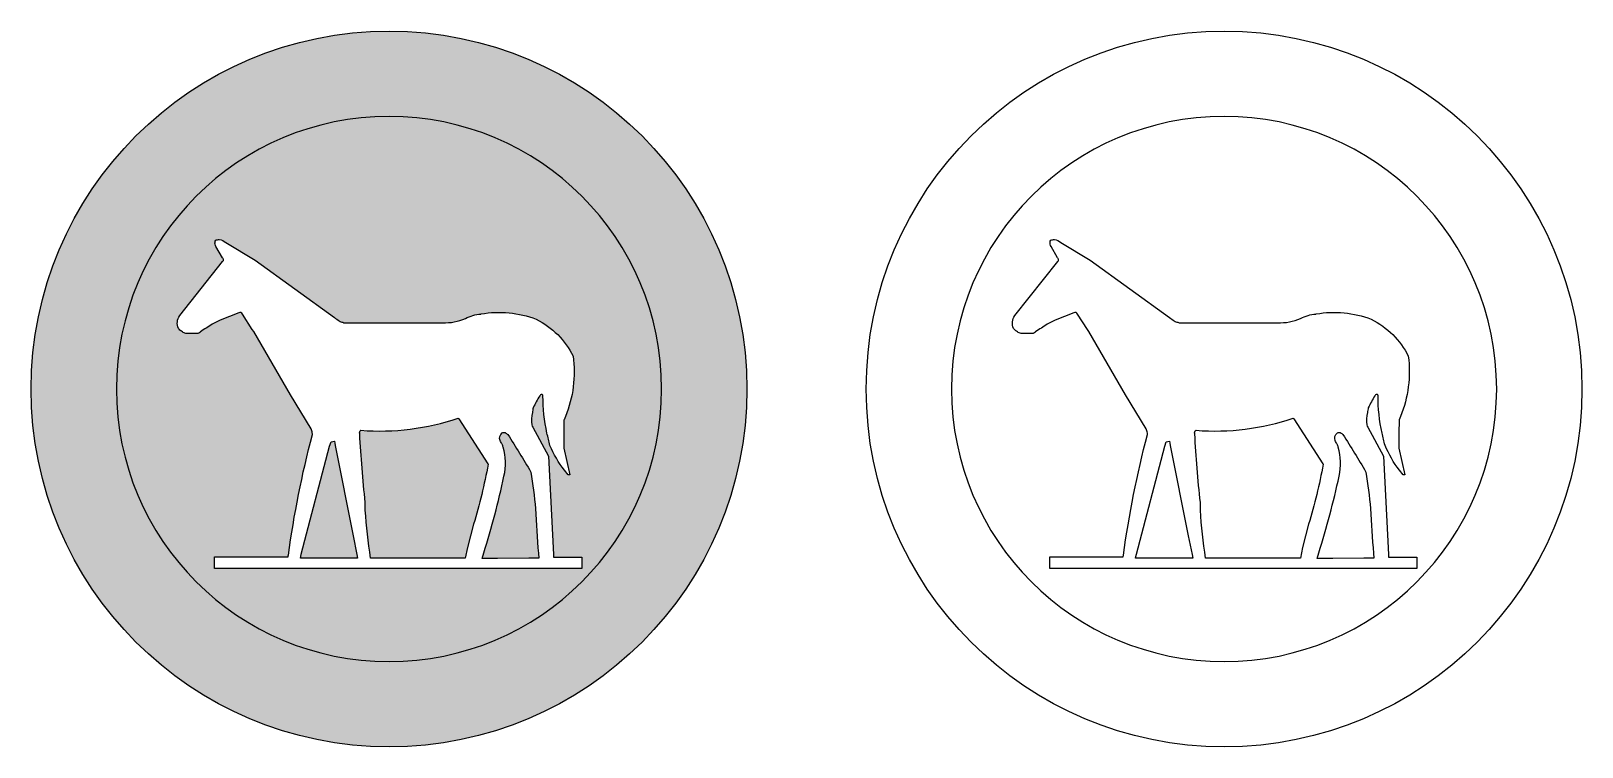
# Model space of a CAD drawing. Extents: x 52 to 1352, y 64 to 664.
import ezdxf

# ---------------------------------------------------------------- set-up
doc = ezdxf.new("R2010")
doc.units = 0
doc.header["$MEASUREMENT"] = 0

msp = doc.modelspace()

# ---------------------------------------------------------------- hatches: boundary and pattern name
h = msp.add_hatch(color=1)
edge = h.paths.add_edge_path()
edge.add_arc((351.8105, 364.308), 299.9995, 0, 180, ccw=False)
edge.add_arc((351.8105, 364.308), 299.9995, -180, 0, ccw=False)
edge = h.paths.add_edge_path(flags=16)
edge.add_arc((351.8105, 364.308), 228.4995, 180, 360)
edge.add_arc((351.8105, 364.308), 228.4995, 0, 180)
h = msp.add_hatch(color=7)
edge = h.paths.add_edge_path()
edge.add_arc((351.8105, 364.308), 228.4995, 180, 360)
edge.add_arc((351.8105, 364.308), 228.4995, 0, 180)
edge = h.paths.add_edge_path(flags=16)
edge.add_line((213.1160000000001, 223.525), (213.8919999999999, 223.52))
edge.add_line((213.8919999999999, 223.52), (265.673, 223.488))
edge.add_line((265.673, 223.488), (267.2189999999999, 223.487))
edge.add_line((267.2189999999999, 223.487), (267.312, 224.188))
edge.add_arc((255.9250280065843, 225.9518828104148), 11.52277803950551, 351.1946615313809, 355.67546845042)
edge.add_arc((1127.952711619956, 105.8862996919368), 868.7537087601073, 165.3190533995908, 172.1138996812136, ccw=False)
edge.add_arc((274.1303267583353, 325.9857813311729), 13.43187829313736, 0.3165929612651574, 5.902237785778567)
edge.add_arc((270.627719992556, 324.6340595853394), 17.08330108379374, 9.205578744495282, 21.71243686195407)
edge.add_line((286.4989999999999, 330.954), (269.155, 359.498))
edge.add_line((269.155, 359.498), (238.427, 412.44))
edge.add_line((238.427, 412.44), (237.2239999999999, 414.236))
edge.add_line((237.2239999999999, 414.236), (229.03, 427.162))
edge.add_arc((227.0218482536145, 426.3187189481473), 2.178025796202799, 22.77894514034885, 120.8798342426133)
edge.add_line((225.904, 428.188), (210.1389999999999, 421.9))
edge.add_arc((227.6703443097672, 380.2060988781521), 45.22974048196646, 112.8056545827996, 122.1004852019466)
edge.add_arc((271.0723326025764, 303.8061520984127), 133.0687422260946, 120.4499614770442, 125.5322264475416)
edge.add_arc((190.7575473374418, 414.8304849989566), 4.044812267988413, 270.72885951817955, 317.46445677052867, ccw=False)
edge.add_line((190.809, 410.786), (182.427, 410.772))
edge.add_arc((182.4687329552551, 416.3440278385677), 5.572184120551624, 235.2799535993837, 269.5708784014142, ccw=False)
edge.add_arc((186.1225253618735, 424.126633914061), 14.12267042241363, 227.519875198439, 241.08939871395938, ccw=False)
edge.add_arc((183.0920988036009, 421.1350142375116), 9.87209816799849, 218.2371270162842, 228.7656517549348, ccw=False)
edge.add_arc((184.835822674851, 419.4830454726248), 10.49203531250741, 143.0772955132279, 205.1442112524772, ccw=False)
edge.add_line((176.448, 425.786), (212.308, 471.083))
edge.add_arc((200.9764943504968, 480.5628161513799), 14.77396136954092, 320.0845087963297, 324.2589155344391)
edge.add_arc((212.0548829453021, 472.526244477066), 1.088908520101474, 326.9885561409719, 371.4818558016416)
edge.add_arc((210.9602570665263, 472.2258216148414), 2.222747397366241, 13.4546283233711, 36.50120520334281)
edge.add_arc((181.2241065623529, 449.9851795901319), 39.35605819119782, 36.777481824067, 38.29955620591226)
edge.add_line((212.11, 474.377), (206.7189999999999, 483.809))
edge.add_arc((211.7608894622517, 486.7939373192096), 5.859223510771318, 173.1083322003861, 210.6267003284238, ccw=False)
edge.add_arc((207.8099566880832, 487.6205136618768), 1.870040102905011, 80.70503931824169, 183.7870669186492, ccw=False)
edge.add_arc((209.2785300431823, 482.9290493522683), 6.640219583155888, 87.5101253630379, 100.11802430554548, ccw=False)
edge.add_arc((208.4242539355564, 479.7853931186581), 9.844158922623459, 48.594669465902086, 83.33386677183762, ccw=False)
edge.add_line((214.9349999999999, 487.169), (239.5410000000001, 472.188))
edge.add_line((239.5410000000001, 472.188), (306.11, 424.144))
edge.add_arc((387.8484817504732, 535.3561023277894), 138.0192417854812, 233.6849208688893, 235.6894244797198)
edge.add_arc((317.6374268031581, 436.2664837794134), 16.73263410022788, 243.0346979401054, 253.80295704653)
edge.add_arc((316.1227516633078, 429.1632735529514), 9.503471625134637, 250.6251322485885, 277.1158282732434)
edge.add_line((317.3, 419.733), (396.73, 419.859))
edge.add_arc((398.6053200301805, 461.9545743916026), 42.13732559826906, 267.449211042923, 294.2024144686634)
edge.add_arc((431.7167683147261, 392.1710123505205), 35.12299754116698, 94.69810505008678, 116.80109210888111, ccw=False)
edge.add_line((428.8399999999999, 427.176), (429.03, 427.19))
edge.add_arc((444.2737312077097, 342.4586830317304), 86.0916222190654, 68.98303939812922, 100.19879543462503, ccw=False)
edge.add_arc((444.6044702633474, 361.1176099158206), 68.8519030407547, 26.504483403747315, 63.663574492352495, ccw=False)
edge.add_arc((405.6250397801038, 379.0355650069387), 101.4071103454485, -21.83056703254198, 7.256243689445682, ccw=False)
edge.add_line((499.76, 341.326), (498.53, 338.508))
edge.add_arc((508.689704318646, 336.2447454477876), 10.40874214352649, 167.4414097536286, 169.3577026542964)
edge.add_line((498.46, 338.167), (498.3699999999999, 327.259))
edge.add_line((498.3699999999999, 327.259), (498.3800000000001, 315.031))
edge.add_line((498.3800000000001, 315.031), (498.3299999999999, 314.799))
edge.add_line((498.3299999999999, 314.799), (503.3499999999999, 292.364))
edge.add_line((503.3499999999999, 292.364), (502.46, 292.364))
edge.add_line((502.46, 292.364), (502.03, 292.392))
edge.add_line((502.03, 292.392), (498.8099999999999, 296.248))
edge.add_arc((573.6998844896921, 353.6099311405864), 94.33390664579095, 202.8204734001318, 217.4503209528967, ccw=False)
edge.add_arc((654.8908193404972, 363.2701216094277), 174.3850090622784, 191.8624638805122, 195.3789111806882, ccw=False)
edge.add_arc((625.882810115239, 358.5519315069974), 145.0328548650659, 180.0450090786806, 192.3940354512726, ccw=False)
edge.add_line((480.8499999999999, 358.438), (480.8699999999999, 358.8219999999999))
edge.add_arc((480.2288977499686, 358.8389254875172), 0.6413256326725667, 358.4877080211098, 401.3950291248092)
edge.add_arc((479.7648824257283, 358.3725541005645), 1.298514970656431, 43.29396778220494, 135.4192292296434)
edge.add_arc((492.7534061658585, 346.6290492749326), 18.8077284378001, 137.7118851876903, 140.5522353222229)
edge.add_arc((528.4067497947964, 324.5384813599953), 60.63384475068444, 145.8465531189682, 156.6947794456706)
edge.add_arc((489.5197045539359, 343.3842895777116), 17.56922148494487, 162.9796498802228, 176.1564333973842)
edge.add_arc((495.3986426419305, 338.3526282844925), 24.21819248909688, 165.1438654752401, 190.0220618847938)
edge.add_arc((474.8730016922902, 334.2630484156141), 3.32535371851046, 182.15508987768, 217.3633310509134)
edge.add_line((472.23, 332.245), (485.4000000000001, 308.141))
edge.add_line((485.4000000000001, 308.141), (489.5799999999999, 225.644))
edge.add_line((489.5799999999999, 225.644), (489.7, 223.347))
edge.add_line((489.7, 223.347), (490.05, 223.351))
edge.add_line((490.05, 223.351), (490.52, 223.352))
edge.add_line((490.52, 223.352), (513.5, 223.353))
edge.add_line((513.5, 223.353), (513.5, 223.233))
edge.add_line((513.5, 223.233), (513.5, 214.276))
edge.add_line((513.5, 214.276), (513.5, 213.733))
edge.add_line((513.5, 213.733), (512.1400000000001, 213.736))
edge.add_line((512.1400000000001, 213.736), (207.075, 213.802))
edge.add_line((207.075, 213.802), (206.6139999999999, 213.804))
edge.add_line((206.6139999999999, 213.804), (205.6569999999999, 213.804))
edge.add_line((205.6569999999999, 213.804), (205.6569999999999, 223.531))
edge.add_line((205.6569999999999, 223.531), (207.245, 223.531))
edge.add_line((207.245, 223.531), (213.1160000000001, 223.525))
edge = h.paths.add_edge_path(flags=0)
edge.add_arc((404.4762268143043, 334.3163567286292), 7.68936614757577, 39.84468077772152, 46.90172501921808, ccw=False)
edge.add_line((410.3800000000001, 339.2430000000001), (434.6199999999999, 301.487))
edge.add_arc((433.7072404981314, 300.320790670892), 1.480936901947486, 36.99802609798718, 51.9507046891344, ccw=False)
edge.add_arc((-24.51477014908073, 385.8983056793616), 467.1450665535793, 343.2032634658823, 349.55539457261233, ccw=False)
edge.add_line((422.7, 250.904), (417.6099999999999, 231.309))
edge.add_line((417.6099999999999, 231.309), (415.78, 222.448))
edge.add_line((415.78, 222.448), (414.97, 222.445))
edge.add_line((414.97, 222.445), (393.45, 222.43))
edge.add_line((393.45, 222.43), (336.52, 222.387))
edge.add_line((336.52, 222.387), (336.3599999999999, 222.387))
edge.add_arc((753.9276992314442, 288.887380329972), 422.8298523348048, 183.5517574702268, 189.0487373647205, ccw=False)
edge.add_line((331.9100000000001, 262.693), (331.9000000000001, 269.123))
edge.add_arc((1443.824213333173, 387.8860299010133), 1118.248681406718, 183.1358918489069, 186.0965667613493, ccw=False)
edge.add_arc((329.4572464459288, 327.5930672973034), 2.376227118953119, 118.8685446124135, 201.7380241552404, ccw=False)
edge.add_arc((344.2371209193044, 531.5288346739055), 202.4822151745873, 265.488490283177, 288.8716970948902)
edge = h.paths.add_edge_path(flags=0)
edge.add_line((302.0599999999999, 316.482), (303.26, 320.132))
edge.add_arc((305.7242722729539, 310.4249861239949), 10.01492667093497, 88.88016287315139, 104.2444816341403, ccw=False)
edge.add_line((305.92, 320.438), (306.02, 320.438))
edge.add_line((306.02, 320.438), (306.3099999999999, 318.854))
edge.add_line((306.3099999999999, 318.854), (306.66, 316.823))
edge.add_line((306.66, 316.823), (321.79, 241.207))
edge.add_line((321.79, 241.207), (324.9300000000001, 225.482))
edge.add_line((324.9300000000001, 225.482), (325.5, 222.631))
edge.add_line((325.5, 222.631), (325.0999999999999, 222.629))
edge.add_line((325.0999999999999, 222.629), (277.549, 222.569))
edge.add_line((277.549, 222.569), (277.8049999999999, 223.764))
edge.add_line((277.8049999999999, 223.764), (278.2660000000001, 225.958))
edge.add_line((278.2660000000001, 225.958), (302.0599999999999, 316.482))
edge = h.paths.add_edge_path(flags=0)
edge.add_arc((402.0394012234789, 302.0042209717006), 47.38730243018255, 346.8282030648851, 376.6072900715885)
edge.add_arc((440.2857795697972, 314.2393161645538), 7.282767863504486, 10.35204982397266, 30.51278164376601)
edge.add_arc((474.2594467974104, 334.5095538516049), 32.2786135707052, 204.6401970691737, 210.8920447545417, ccw=False)
edge.add_arc((450.0260342815633, 323.0903775610469), 5.497869511536137, 126.44526090546049, 201.7623553793892, ccw=False)
edge.add_arc((448.1608419545629, 325.4724184649202), 2.475142659115241, 65.68472678998057, 124.46926883352239, ccw=False)
edge.add_arc((446.063296995973, 321.1460172286161), 7.282604947277211, 42.17990007645699, 64.66149098757347, ccw=False)
edge.add_arc((-441.5975786897831, -242.960137777972), 1058.918525506806, 30.514655617129677, 32.50254242077341, ccw=False)
edge.add_arc((19.3578441822857, 221.05271955058), 457.2742802812395, 5.390305208971313, 9.270165135304808, ccw=False)
edge.add_arc((1442.176051446685, 308.5200809797666), 968.5893351891278, 182.6339290256764, 184.8536424996166)
edge.add_line((477.0599999999999, 226.567), (477.45, 222.369))
edge.add_line((477.45, 222.369), (468.8800000000001, 222.361))
edge.add_line((468.8800000000001, 222.361), (442.8499999999999, 222.339))
edge.add_line((442.8499999999999, 222.339), (429.77, 222.327))
edge.add_line((429.77, 222.327), (431.24, 227.009))
edge.add_arc((-240.3103619511658, 438.5480491137092), 704.0800081927295, 342.5155195013858, 347.9204886083605)

# ---------------------------------------------------------------- linework, layer by layer
at = {"color": 1}
msp.add_lwpolyline([(51.81100000000004, 364.308, -1), (651.81, 364.308, -1)], format="xyb", close=True, dxfattribs=at)
for points in [[(751.811, 364.308, -1), (1351.81, 364.308, -1)], [(123.311, 364.308, 1), (580.31, 364.308, 1)], [(823.311, 364.308, 1), (1280.31, 364.308, 1)], [(213.1160000000001, 223.525), (213.8919999999999, 223.52), (265.673, 223.488), (267.2189999999999, 223.487), (267.312, 224.188, 0.0195537), (267.415, 225.083, -0.0296568), (287.562, 326.06, 0.0243768), (287.4910000000001, 327.367, 0.05462569999999999), (286.4989999999999, 330.954), (269.155, 359.498), (238.427, 412.44), (237.2239999999999, 414.236), (229.03, 427.162, 0.456258), (225.904, 428.188), (210.1389999999999, 421.9, 0.0405786), (203.635, 418.521, 0.0221792), (193.7380000000001, 412.096, -0.206797), (190.809, 410.786), (182.427, 410.772, -0.150749), (179.295, 411.764, -0.0592775), (176.585, 413.711, -0.0459717), (175.3380000000001, 415.025, -0.277639), (176.448, 425.786), (212.308, 471.083, 0.0182163), (212.9680000000001, 471.933, 0.196615), (213.122, 472.7430000000001, 0.1009), (212.747, 473.548, 0.0066414), (212.11, 474.377), (206.7189999999999, 483.809, -0.165183), (205.944, 487.497, -0.482784), (208.112, 489.466, -0.0550679), (209.567, 489.563, -0.15275), (214.9349999999999, 487.169), (239.5410000000001, 472.188), (306.11, 424.144, 0.00874652), (310.05, 421.353, 0.04702), (312.97, 420.198, 0.116105), (317.3, 419.733), (396.73, 419.859, 0.117266), (415.8800000000001, 423.521, -0.0967426), (428.8399999999999, 427.176), (429.03, 427.19, -0.137053), (475.1500000000001, 422.823, -0.163573), (506.22, 391.844, -0.127601), (499.76, 341.326), (498.53, 338.508, 0.0083616), (498.46, 338.167), (498.3699999999999, 327.259), (498.3800000000001, 315.031), (498.3299999999999, 314.799), (503.3499999999999, 292.364), (502.46, 292.364), (502.03, 292.392), (498.8099999999999, 296.248, -0.0639216), (486.75, 317.023, -0.0153446), (484.23, 327.423, -0.053935), (480.8499999999999, 358.438), (480.8699999999999, 358.8219999999999, 0.189437), (480.71, 359.263, 0.42512), (478.8399999999999, 359.284, 0.012394), (478.23, 358.579, 0.04736969999999999), (472.72, 348.527, 0.057558), (471.99, 344.562, 0.10898), (471.55, 334.138, 0.154845), (472.23, 332.245), (485.4000000000001, 308.141), (489.5799999999999, 225.644), (489.7, 223.347), (490.05, 223.351), (490.52, 223.352), (513.5, 223.353), (513.5, 223.233), (513.5, 214.276), (513.5, 213.733), (512.1400000000001, 213.736), (207.075, 213.802), (206.6139999999999, 213.804), (205.6569999999999, 213.804), (205.6569999999999, 223.531), (207.245, 223.531)], [(913.1160000000001, 223.525), (913.8919999999999, 223.52), (965.673, 223.488), (967.2189999999999, 223.487), (967.312, 224.188, 0.0195537), (967.415, 225.083, -0.0296568), (987.562, 326.06, 0.0243768), (987.4910000000001, 327.367, 0.05462569999999999), (986.4989999999999, 330.954), (969.155, 359.498), (938.427, 412.44), (937.2239999999999, 414.236), (929.03, 427.162, 0.456258), (925.904, 428.188), (910.1389999999999, 421.9, 0.0405786), (903.635, 418.521, 0.0221792), (893.738, 412.096, -0.206797), (890.809, 410.786), (882.427, 410.772, -0.150749), (879.295, 411.764, -0.0592775), (876.585, 413.711, -0.0459717), (875.3380000000001, 415.025, -0.277639), (876.448, 425.786), (912.308, 471.083, 0.0182163), (912.9680000000001, 471.933, 0.196615), (913.122, 472.7430000000001, 0.1009), (912.747, 473.548, 0.0066414), (912.11, 474.377), (906.7189999999999, 483.809, -0.165183), (905.944, 487.497, -0.482784), (908.112, 489.466, -0.0550679), (909.567, 489.563, -0.15275), (914.935, 487.169), (939.541, 472.188), (1006.11, 424.144, 0.00874652), (1010.05, 421.353, 0.04702), (1012.97, 420.198, 0.116105), (1017.3, 419.733), (1096.73, 419.859, 0.117266), (1115.88, 423.521, -0.0967426), (1128.84, 427.176), (1129.03, 427.19, -0.137053), (1175.15, 422.823, -0.163573), (1206.22, 391.844, -0.127601), (1199.76, 341.326), (1198.53, 338.508, 0.0083616), (1198.46, 338.167), (1198.37, 327.259), (1198.38, 315.031), (1198.33, 314.799), (1203.35, 292.364), (1202.46, 292.364), (1202.03, 292.392), (1198.81, 296.248, -0.0639216), (1186.75, 317.023, -0.0153446), (1184.23, 327.423, -0.053935), (1180.85, 358.438), (1180.87, 358.8219999999999, 0.189437), (1180.71, 359.263, 0.42512), (1178.84, 359.284, 0.012394), (1178.23, 358.579, 0.04736969999999999), (1172.72, 348.527, 0.057558), (1171.99, 344.562, 0.10898), (1171.55, 334.138, 0.154845), (1172.23, 332.245), (1185.4, 308.141), (1189.58, 225.644), (1189.7, 223.347), (1190.05, 223.351), (1190.52, 223.352), (1213.5, 223.353), (1213.5, 223.233), (1213.5, 214.276), (1213.5, 213.733), (1212.14, 213.736), (907.075, 213.802), (906.6139999999999, 213.804), (905.6569999999999, 213.804), (905.6569999999999, 223.531), (907.245, 223.531)], [(409.73, 339.931, -0.0308019), (410.3800000000001, 339.2430000000001), (434.6199999999999, 301.487, -0.0653361), (434.8900000000001, 301.212, -0.0277235), (422.7, 250.904), (417.6099999999999, 231.309), (415.78, 222.448), (414.97, 222.445), (393.45, 222.43), (336.52, 222.387), (336.3599999999999, 222.387, -0.0239897), (331.9100000000001, 262.693), (331.9000000000001, 269.123, -0.0129191), (327.25, 326.713, -0.378215), (328.3099999999999, 329.674, 0.102384)], [(1109.73, 339.931, -0.0308019), (1110.38, 339.2430000000001), (1134.62, 301.487, -0.0653361), (1134.89, 301.212, -0.0277235), (1122.7, 250.904), (1117.61, 231.309), (1115.78, 222.448), (1114.97, 222.445), (1093.45, 222.43), (1036.52, 222.387), (1036.36, 222.387, -0.0239897), (1031.91, 262.693), (1031.9, 269.123, -0.0129191), (1027.25, 326.713, -0.378215), (1028.31, 329.674, 0.102384)], [(448.1800000000001, 291.206, 0.130672), (447.45, 315.548, 0.0881954), (446.5599999999999, 317.937, -0.0272856), (444.9200000000001, 321.052, -0.340998), (446.76, 327.513, -0.262273), (449.1800000000001, 327.728, -0.0984103), (451.46, 326.036, -0.00867401), (470.6600000000001, 294.715, -0.0169307), (474.6099999999999, 264.009, 0.00968563), (477.0599999999999, 226.567), (477.45, 222.369), (468.8800000000001, 222.361), (442.8499999999999, 222.339), (429.77, 222.327), (431.24, 227.009, 0.023588)], [(1148.18, 291.206, 0.130672), (1147.45, 315.548, 0.0881954), (1146.56, 317.937, -0.0272856), (1144.92, 321.052, -0.340998), (1146.76, 327.513, -0.262273), (1149.18, 327.728, -0.0984103), (1151.46, 326.036, -0.00867401), (1170.66, 294.715, -0.0169307), (1174.61, 264.009, 0.00968563), (1177.06, 226.567), (1177.45, 222.369), (1168.88, 222.361), (1142.85, 222.339), (1129.77, 222.327), (1131.24, 227.009, 0.023588)], [(302.0599999999999, 316.482), (303.26, 320.132, -0.06714010000000001), (305.92, 320.438), (306.02, 320.438), (306.3099999999999, 318.854), (306.66, 316.823), (321.79, 241.207), (324.9300000000001, 225.482), (325.5, 222.631), (325.0999999999999, 222.629), (277.549, 222.569), (277.8049999999999, 223.764), (278.2660000000001, 225.958)], [(1002.06, 316.482), (1003.26, 320.132, -0.06714010000000001), (1005.92, 320.438), (1006.02, 320.438), (1006.31, 318.854), (1006.66, 316.823), (1021.79, 241.207), (1024.93, 225.482), (1025.5, 222.631), (1025.1, 222.629), (977.549, 222.569), (977.805, 223.764), (978.2660000000001, 225.958)]]:
    msp.add_lwpolyline(points, format="xyb", close=True)

doc.saveas('drawing.dxf')
